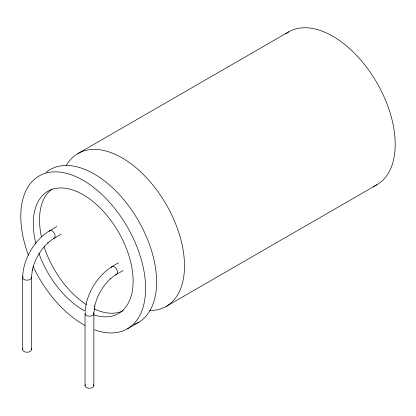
<?xml version="1.0" encoding="UTF-8"?>
<svg xmlns="http://www.w3.org/2000/svg" width="416" height="416" viewBox="0 0 416 416"><rect width="100%" height="100%" fill="white"/><g stroke="black" fill="none" stroke-linecap="round" stroke-linejoin="round"><path stroke-width="0.62" d="M85.15 310.627L86.107 304.278M86.18 303.924C90.22 286.312 102.216 270.54 118.706 262.839M41.948 236.428C30.716 247.057 23.02 262.012 22.625 277.623L22.625 349.679M42.214 236.189L47.237 232.185L56.846 226.496M77.99 153.514L288.678 31.876M61.261 234.14L52.068 239.564L47.861 242.923L48.126 242.684C40.295 249.995 34.7 259.688 32.282 270.124L32.354 269.771L31.455 277.623L31.455 349.679M123.115 270.478L114.468 275.59L110.261 278.949L110.526 278.71C102.695 286.021 97.1 295.714 94.682 306.15L94.754 305.796L93.855 313.648L93.855 385.705M127.322 328.827L138.33 322.473M166.239 306.363L376.922 184.725M85.025 313.648L85.025 385.705M49.098 231.39A4.415 2.548 60 0 1 54.09 232.929A4.415 2.548 60 0 1 53.435 238.42M31.247 276.853A4.415 2.548 0 0 1 26.603 280.16A4.415 2.548 0 0 1 23.182 276.385M31.091 348.665A4.415 2.548 0 0 1 27.04 352.227A4.415 2.548 0 0 1 22.989 348.665M111.4 267.696A4.415 2.548 60 0 1 116.496 268.96A4.415 2.548 60 0 1 115.549 274.43M93.491 312.64A4.415 2.548 0 0 1 89.222 316.196A4.415 2.548 0 0 1 85.582 312.416M93.491 384.691A4.415 2.548 0 0 1 89.44 388.253A4.415 2.548 0 0 1 85.389 384.691M285.74 33.816A88.249 50.95 60 0 1 377.177 83.262A88.249 50.95 60 0 1 373.235 186.524M28.408 255.252A88.249 50.95 60 0 1 59.264 172.042A88.249 50.95 60 0 1 143.026 266.458A88.249 50.95 60 0 1 94.557 329.81M84.885 325.406A88.249 50.95 60 0 1 33.067 266.365M123.141 310.783A70.595 40.758 60 0 1 93.928 308.802M86.445 304.616A70.595 40.758 60 0 1 44.101 246.74M41.449 236.954A70.595 40.758 60 0 1 52.12 188.973M35.937 243.682A70.595 40.758 60 0 1 68.853 188.911A70.595 40.758 60 0 1 131.503 265.741A70.595 40.758 60 0 1 94.042 314.933M85.446 311.288A70.595 40.758 60 0 1 38.854 253.276M46.15 172.344A88.244 50.95 60 0 1 138.336 220.574A88.244 50.95 60 0 1 134.009 324.522M66.258 165.568A88.244 50.95 60 0 1 166.421 204.792A88.244 50.95 60 0 1 149.458 310.492"/></g></svg>
